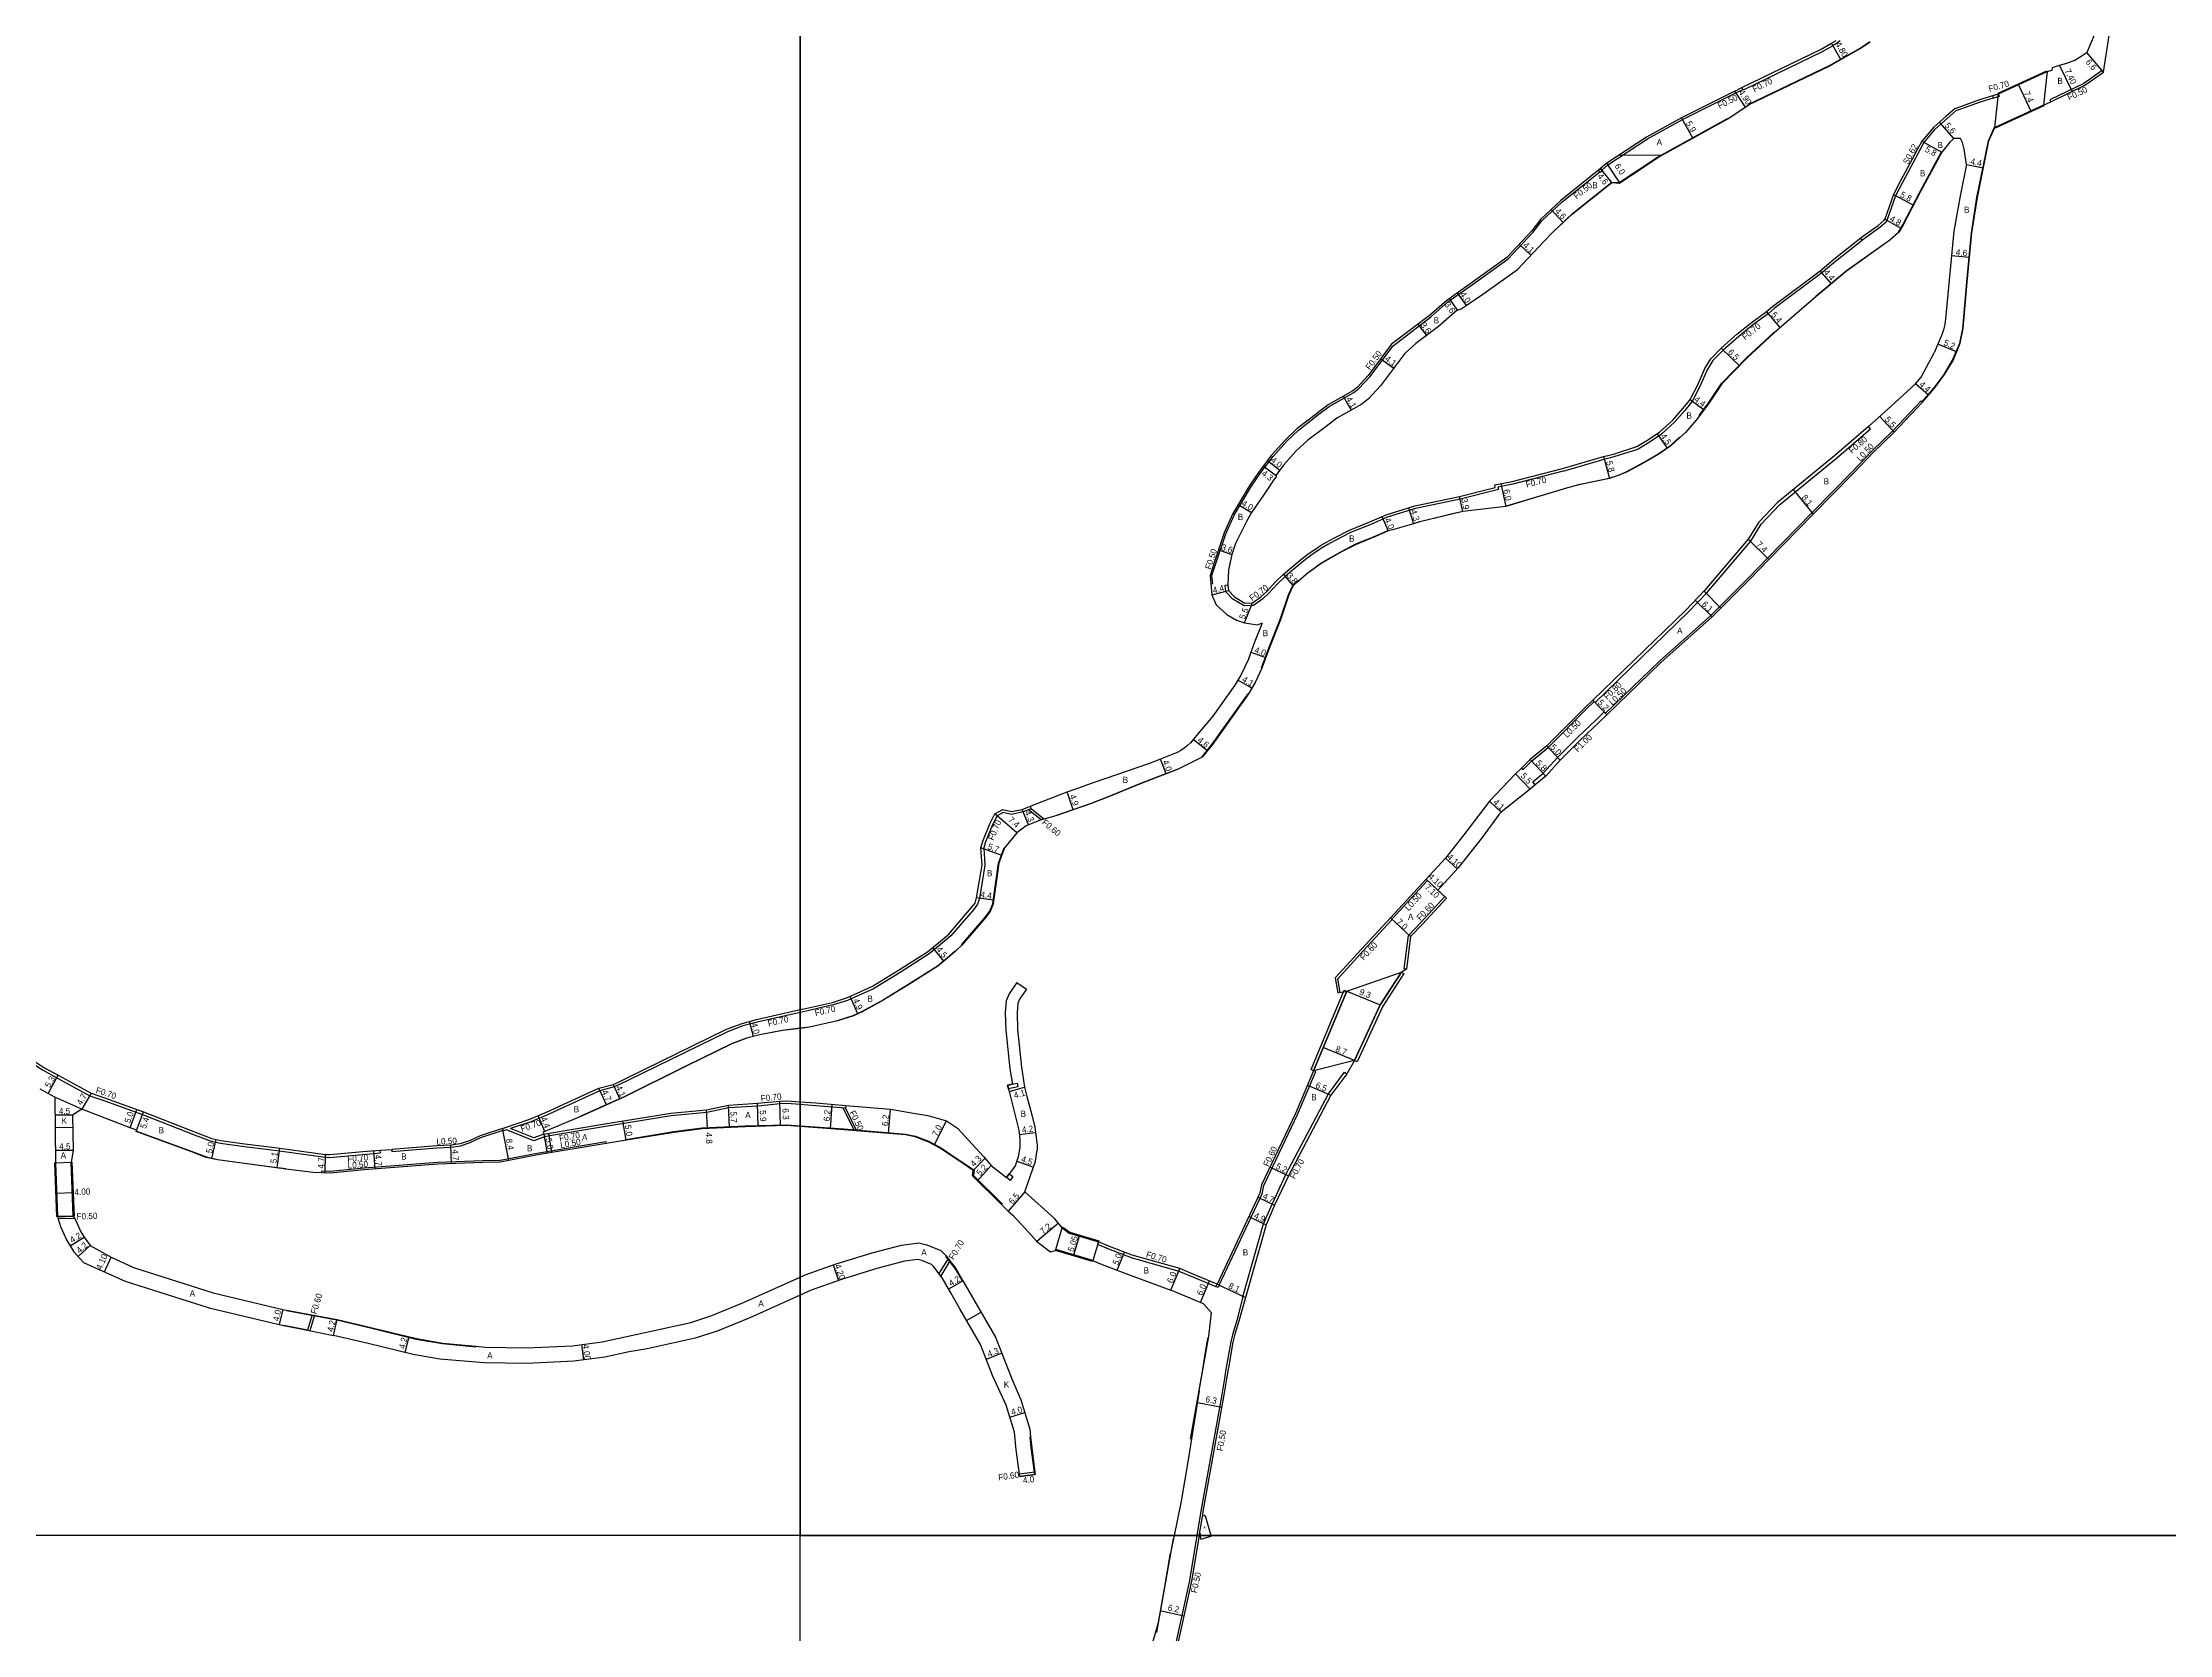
# Model space of a CAD drawing. Header units: metres. Extents: x -8000 to -4000, y -105000 to -102000.
# Drawn here: x -7394 to -6849, y -104425 to -104018 of the extents above; entities that cross this region are included whole.
import ezdxf

# ---------------------------------------------------------------- set-up
doc = ezdxf.new("R2010")
doc.units = ezdxf.units.M
doc.header["$LTSCALE"] = 2.5
for name, color, linetype in [('側溝・桝', 7, 'Continuous'), ('図郭', 7, 'Continuous'), ('幅員', 7, 'Continuous'), ('歩道・分離帯・安全施設', 7, 'Continuous'), ('舗装', 7, 'Continuous'), ('道路', 7, 'Continuous')]:
    doc.layers.add(name, color=color, linetype=linetype)
doc.styles.get("Standard").update_dxf_attribs({"font": ''})
doc.styles.add('YOKO_DECO', font='')
doc.styles.get('Standard').set_extended_font_data('@MS PGothic')
doc.styles.get('YOKO_DECO').set_extended_font_data('MS PGothic')

msp = doc.modelspace()

# ---------------------------------------------------------------- linework, layer by layer
at = {"layer": '側溝・桝'}
for points in [[(-6933.63, -104017.2), (-6934.32, -104017.72), (-6935.52, -104018.45), (-6938.25, -104020), (-6958.51, -104029.83), (-6958.82, -104029.2)], [(-6866.25, -104025.24), (-6866.53, -104024.83), (-6871.3, -104028.1), (-6879.94, -104032.35), (-6879.72, -104032.8)], [(-6994.7, -104050.31), (-6994.69, -104050.3), (-6993.14, -104048.98), (-6982.97, -104042.32), (-6974.04, -104037.39), (-6960.41, -104030.53), (-6958.6, -104029.65), (-6958.82, -104029.2)], [(-6928.08, -104068.26), (-6927.54, -104067.83), (-6923.51, -104064.96), (-6921.88, -104063.53), (-6921.66, -104063.15), (-6919.45, -104056.84), (-6917.65, -104053.38), (-6912.22, -104043.29), (-6909.25, -104039.75), (-6906.24, -104037.08), (-6903.94, -104035.07), (-6897.69, -104032.79), (-6894.39, -104031.82)], [(-6893.1, -104030.8), (-6892.91, -104031.47), (-6894.37, -104031.9)], [(-7094.85, -104156.2), (-7094.36, -104156.15), (-7094.55, -104154.15), (-7093.37, -104150.55), (-7090.97, -104143.43), (-7088.86, -104138.66), (-7084.59, -104131.52), (-7082.08, -104127.8), (-7078.9, -104123.64), (-7075.49, -104119.79), (-7072.39, -104116.9), (-7067.49, -104113.1), (-7064.54, -104110.86), (-7058.2, -104107.26), (-7056.91, -104106.25), (-7054.14, -104103.28), (-7048.18, -104095.29), (-7038.54, -104087.93), (-7034.13, -104084.07), (-7026.98, -104079.01), (-7018.69, -104073.06), (-7012.27, -104066.23), (-7010.08, -104063.3), (-7004.86, -104058.44), (-6995.24, -104050.74)], [(-6928.03, -104068.32), (-6934.42, -104073.34), (-6938.33, -104076.62), (-6950.56, -104085.77), (-6952.13, -104087.12), (-6956.01, -104089.95), (-6959.65, -104092.91), (-6963.65, -104096.43), (-6966.24, -104099.11), (-6967.75, -104101.48), (-6969.49, -104105.59), (-6971.46, -104109.41), (-6972.06, -104110.19), (-6973.42, -104111.85), (-6976.01, -104114.82), (-6979.39, -104117.91), (-6982.35, -104119.9), (-6985.43, -104121.75), (-6985.51, -104121.78)], [(-6912.58, -104109.72), (-6912.95, -104109.37), (-6920.21, -104117.11), (-6925.6, -104122.27), (-6930.78, -104127.76), (-6940.94, -104138.05), (-6952.27, -104149.67), (-6957.1, -104154.65), (-6966.76, -104164.38), (-6979.96, -104176.08), (-6993.73, -104189.44)], [(-6997.01, -104186.07), (-6996.45, -104186.65), (-6972.64, -104163.55), (-6967.79, -104158.55), (-6956.56, -104145.34), (-6953.9, -104140.99), (-6949.21, -104136.01), (-6934.59, -104124.11), (-6925.92, -104116.6), (-6926.44, -104116)], [(-7004.64, -104127.43), (-6994.07, -104124.35), (-6991.53, -104123.7), (-6985.51, -104121.78)], [(-7004.64, -104127.43), (-7017.49, -104130.71), (-7021.31, -104131.49), (-7021.17, -104132.15), (-7030.96, -104134.6), (-7032.2, -104134.86), (-7042.41, -104136.99), (-7049.69, -104139.24), (-7053.86, -104141.04), (-7059.04, -104143.17), (-7063.04, -104145.22), (-7064.86, -104146.2), (-7066.36, -104147.08), (-7067.82, -104148.02), (-7069.25, -104149.01), (-7070.64, -104150.06), (-7071.99, -104151.16), (-7075.77, -104154.36), (-7077.85, -104156.37), (-7080.04, -104158.72), (-7081.56, -104160.11), (-7083.91, -104161.84), (-7086.31, -104161.94), (-7089.25, -104160.16), (-7090.98, -104158.33), (-7091.21, -104156.6), (-7090.52, -104156.5)], [(-7015.26, -104203.52), (-7014.91, -104203.87), (-7012.69, -104201.67), (-7008.48, -104198.17), (-6998.61, -104188.33), (-6996.66, -104186.43)], [(-7011.76, -104207.75), (-7012.4, -104206.98), (-7009.73, -104204.79), (-7006.1, -104200.74), (-7000.92, -104195.61), (-6996.06, -104191), (-6994.08, -104189.09), (-6993.39, -104189.8)], [(-7141.13, -104213.25), (-7140.87, -104213.9), (-7142.92, -104214.71), (-7145.85, -104215.31), (-7148.02, -104214.85), (-7149.6, -104215.7), (-7150.8, -104218.03), (-7152.58, -104222.39), (-7153.02, -104223.93), (-7152.7, -104228.37), (-7154.13, -104236.85), (-7154.57, -104238.35), (-7155.64, -104239.73), (-7161.42, -104246.45), (-7164.15, -104248.77), (-7167.01, -104251.06), (-7174.43, -104255.8), (-7181.2, -104259.96), (-7186.03, -104262.17), (-7187.87, -104262.98), (-7191.56, -104264.14), (-7198.52, -104265.71), (-7200, -104266.05)], [(-7138.32, -104216.76), (-7141.51, -104214.15)], [(-7137.62, -104216.56), (-7140.87, -104213.9)], [(-7048.45, -104242.18), (-7039.36, -104232.28), (-7039.73, -104231.94)], [(-7044.69, -104254.99), (-7045.29, -104254.92), (-7044.24, -104246.31), (-7041.05, -104242.99), (-7034.94, -104236.34)], [(-7061.7, -104260.9), (-7062.34, -104257.4), (-7055.79, -104250.29), (-7048.38, -104242.25), (-7048.82, -104241.84)], [(-7418.36, -104255.16), (-7412.23, -104263.46), (-7407.96, -104268.46), (-7400.83, -104275.75), (-7397.43, -104278.5), (-7394.09, -104280.73), (-7390.39, -104282.76), (-7381.91, -104287.4), (-7378.12, -104288.65), (-7368.45, -104292.15), (-7354.55, -104297.65), (-7350.89, -104299.04), (-7348.47, -104299.56), (-7342.97, -104300.31), (-7336.06, -104301.15), (-7333.39, -104301.5), (-7324.7, -104302.71), (-7321.64, -104303.14), (-7320.47, -104303.17), (-7311.99, -104302.39), (-7307.51, -104302.04), (-7307.56, -104301.35)], [(-7200, -104266.05), (-7211.05, -104268.55), (-7214.66, -104269.51), (-7218.61, -104270.99), (-7243.99, -104283.4), (-7246.28, -104284.54), (-7247.63, -104285.14), (-7251.3, -104286.12), (-7253.96, -104287.3), (-7264.69, -104292.24), (-7269.02, -104294.06), (-7274.18, -104295.8)], [(-7092.72, -104335.86), (-7081.7, -104312.52), (-7081.26, -104310.39), (-7072.63, -104292.17), (-7067.96, -104281.2), (-7068.51, -104280.96)], [(-7086.61, -104338.87), (-7081.34, -104320.2), (-7079.17, -104315.12), (-7075.6, -104307.55), (-7064.72, -104286.88), (-7060.57, -104281.32), (-7060.01, -104281.74)], [(-7200, -104289.65), (-7203.4, -104289.4), (-7205.14, -104289.45), (-7210.84, -104290.02), (-7218.31, -104290.51), (-7223.9, -104291.67), (-7233.01, -104292.52), (-7250.4, -104295.34), (-7264.12, -104297.66), (-7265.5, -104297.89), (-7268.23, -104298.94), (-7275.2, -104296.14)], [(-7188.35, -104289.9), (-7188.41, -104290.6), (-7196.1, -104289.94), (-7200, -104289.65)], [(-7188.99, -104290.55), (-7186.21, -104296.3)], [(-7188.41, -104290.6), (-7185.63, -104296.35)], [(-7322.54, -104307.12), (-7322.53, -104306.62), (-7320.35, -104306.67), (-7311.7, -104305.88), (-7292.81, -104304.42), (-7281.32, -104303.95), (-7276.87, -104303.92), (-7267.33, -104302.05), (-7249.78, -104299.09), (-7249.69, -104299.58)], [(-7304.6, -104301.12), (-7304.57, -104301.62), (-7293.02, -104300.73), (-7289.41, -104300.58), (-7286.96, -104300.2), (-7284.37, -104299.3), (-7281.77, -104298.08), (-7276.07, -104296.22), (-7276.22, -104295.74)], [(-7275.2, -104296.14), (-7276, -104296.4), (-7276.22, -104295.74)], [(-7265.69, -104297.21), (-7268.22, -104298.19), (-7274.18, -104295.8)], [(-7386.12, -104318.29), (-7390.15, -104318.45)], [(-7385.84, -104318.78), (-7390, -104318.94)], [(-7123.63, -104324.78), (-7123.89, -104325.43), (-7121.05, -104326.6), (-7115.25, -104328.84), (-7103.03, -104332.32), (-7098.89, -104334.04), (-7093.56, -104336.23)], [(-7162.13, -104329.07), (-7164.46, -104332.92)], [(-7161.67, -104329.66), (-7164, -104333.51)], [(-7325.02, -104343.5), (-7326.21, -104347.44)], [(-7324.43, -104343.61), (-7325.62, -104347.56)], [(-7086.61, -104338.87), (-7088.15, -104344.96), (-7089.19, -104348.26), (-7089.76, -104350.42), (-7090.88, -104357), (-7091.06, -104357.92)], [(-7091.06, -104357.92), (-7091.33, -104359.81), (-7092.01, -104363.91), (-7092.72, -104367.76), (-7093.64, -104372.97), (-7097.39, -104393.74), (-7098.41, -104400)], [(-7143.86, -104384.22), (-7139.9, -104383.69)], [(-7143.78, -104384.82), (-7139.81, -104384.28)], [(-7097.01, -104394.72), (-7097.8, -104399.57)], [(-7098.41, -104400), (-7100.3, -104411.57), (-7104.82, -104432.17), (-7105.1, -104433.39), (-7105.33, -104434.22), (-7105.73, -104435.33), (-7106.36, -104436.95)]]:
    msp.add_lwpolyline(points, dxfattribs=at)
at = {"layer": '側溝・桝', "flags": 128}
for points in [[(-6894.37, -104031.9), (-6894.57, -104031.23)], [(-6928.47, -104067.77), (-6928.03, -104068.32)]]:
    msp.add_lwpolyline(points, dxfattribs=at)
at = {"layer": '側溝・桝'}
for points in [[(-6995.55, -104050.35), (-6995.01, -104049.92), (-6994.57, -104050.46), (-6995.12, -104050.9)], [(-7144.23, -104285.14), (-7146.68, -104285.64), (-7146.89, -104284.66), (-7144.44, -104284.16), (-7144.23, -104285.14)], [(-7147.2, -104308.34), (-7146.48, -104307.37), (-7145.52, -104308.09), (-7146.24, -104309.05)], [(-7093.56, -104336.23), (-7093.26, -104335.6), (-7092.63, -104335.9), (-7092.93, -104336.53)]]:
    msp.add_lwpolyline(points, close=True, dxfattribs=at)
at = {"layer": '図郭'}
for points in [[(-7200, -103800), (-7200, -104400), (-8000, -104400), (-8000, -103800)], [(-6400, -103800), (-6400, -104400), (-7200, -104400), (-7200, -103800)], [(-6400, -104400), (-6400, -105000), (-7200, -105000), (-7200, -104400)]]:
    msp.add_lwpolyline(points, close=True, dxfattribs=at)
at = {"layer": '幅員'}
for points in [[(-6933.5, -104022.01), (-6935.88, -104017.84)], [(-6866.25, -104025.24), (-6870.52, -104020.2)], [(-6874.23, -104030.1), (-6877.49, -104023.46)], [(-6957.94, -104034.17), (-6960.63, -104030.08)], [(-6887.96, -104028.44), (-6884.87, -104035.21)], [(-6971.42, -104042.11), (-6974.28, -104036.95)], [(-6990.11, -104053.56), (-6993.44, -104048.57)], [(-6901.33, -104048.89), (-6897.01, -104049.75)], [(-6992.13, -104053.51), (-6995.01, -104049.92)], [(-7007.7, -104060.4), (-7004.57, -104063.77)], [(-6918.07, -104065.29), (-6922.22, -104062.89)], [(-7015.84, -104069.29), (-7012.85, -104072.1)], [(-6935.93, -104079.44), (-6938.76, -104076.07)], [(-6900.56, -104072.7), (-6905.14, -104072.27)], [(-7031.73, -104081.75), (-7029.42, -104085.02)], [(-7033.82, -104083.23), (-7031.74, -104086.17)], [(-6949.04, -104090.66), (-6952.57, -104086.57)], [(-7041.79, -104089.78), (-7039.61, -104092.65)], [(-7051.29, -104098.62), (-7048, -104101.07)], [(-6959.47, -104100.45), (-6964.13, -104095.92)], [(-6903.85, -104096.86), (-6908.65, -104094.87)], [(-7060.94, -104108.24), (-7058.92, -104111.8)], [(-6972.06, -104109.03), (-6968.54, -104111.68)], [(-6911.05, -104107.92), (-6914.4, -104105.07)], [(-6923.54, -104113.38), (-6919.85, -104117.46)], [(-6980.51, -104117.82), (-6977.99, -104121.55)], [(-7080.35, -104124.72), (-7077.17, -104127.14)], [(-6994.25, -104123.67), (-6992.74, -104129.27)], [(-7077.99, -104128.71), (-7081.41, -104126.11)], [(-7020.54, -104130.62), (-7019.33, -104136.5)], [(-7087.84, -104135.98), (-7084.41, -104138.04)], [(-7030.33, -104137.74), (-7031.12, -104133.92)], [(-6945.69, -104132.11), (-6940.58, -104138.4)], [(-7051.05, -104139.07), (-7049.47, -104142.74)], [(-7044.2, -104136.81), (-7042.93, -104140.92)], [(-7092.91, -104147.6), (-7089.5, -104148.75)], [(-6957.21, -104144.87), (-6951.92, -104150.03)], [(-7094.58, -104159.09), (-7090.31, -104158.01)], [(-7073.78, -104156.74), (-7076.24, -104153.84)], [(-7086.26, -104166.23), (-7084.17, -104161.15)], [(-6970.79, -104160.49), (-6966.42, -104164.74)], [(-7080.79, -104175.2), (-7084.55, -104173.84)], [(-7084.36, -104183.01), (-7087.9, -104180.95)], [(-6997.01, -104186.07), (-6993.39, -104189.8)], [(-7095.73, -104199.03), (-7099.33, -104196.16)], [(-7106.3, -104204.93), (-7107.74, -104201.2)], [(-7013.03, -104201.3), (-7009.03, -104205.51)], [(-7008.82, -104197.8), (-7005.38, -104201.43)], [(-7016.82, -104204.9), (-7013.04, -104208.9)], [(-7130.06, -104214.16), (-7131.66, -104209.52)], [(-7020.51, -104214.76), (-7023.49, -104211.94)], [(-7144.52, -104220.02), (-7150.13, -104215.19)], [(-7141.52, -104218.02), (-7143.12, -104214.03)], [(-7148.39, -104225.86), (-7153.73, -104223.86)], [(-7034.74, -104226.51), (-7031.72, -104229.27)], [(-7034.5, -104236.74), (-7039.73, -104231.94)], [(-7036.71, -104234.71), (-7039.73, -104231.94)], [(-7150.46, -104237.31), (-7154.82, -104236.69)], [(-7043.67, -104246.59), (-7048.82, -104241.84)], [(-7163.23, -104252.9), (-7166.05, -104249.39)], [(-7185.26, -104266.42), (-7187.24, -104261.94)], [(-7060.03, -104260.56), (-7051.44, -104264.14)], [(-7211.99, -104272.21), (-7213.02, -104268.35)], [(-7058.02, -104278.38), (-7066.05, -104275.04)], [(-7392.6, -104286.79), (-7390.05, -104282.15)], [(-7381.63, -104286.76), (-7384, -104290.82)], [(-7249.63, -104289.75), (-7251.54, -104285.45)], [(-7247.87, -104284.48), (-7246.2, -104288.22)], [(-7205.01, -104295.05), (-7205.19, -104288.75)], [(-7146.51, -104286.31), (-7142.57, -104285.19)], [(-7070.11, -104284.71), (-7064.13, -104287.26)], [(-7386.33, -104292.39), (-7390.83, -104292.37)], [(-7371.63, -104295.57), (-7369.92, -104290.87)], [(-7370.05, -104296.57), (-7368.2, -104291.49)], [(-7265.41, -104296.56), (-7267.12, -104292.5)], [(-7244.59, -104298.75), (-7245.39, -104293.82)], [(-7223.78, -104295.77), (-7224, -104290.97)], [(-7218.14, -104295.5), (-7218.41, -104289.81)], [(-7210.73, -104295.22), (-7210.9, -104289.32)], [(-7191.87, -104289.6), (-7192.32, -104295.83)], [(-7177.42, -104297.03), (-7176.9, -104290.86)], [(-7165.71, -104300.02), (-7162.52, -104293.79)], [(-7350.66, -104303.49), (-7349.6, -104298.6)], [(-7289.27, -104304.78), (-7289.46, -104300.08)], [(-7274.61, -104303.99), (-7276.22, -104295.74)], [(-7265.69, -104297.21), (-7264.85, -104302.14)], [(-7143.89, -104297.28), (-7139.72, -104296.77)], [(-7386.24, -104301.38), (-7390.74, -104301.41)], [(-7333.96, -104305.86), (-7333.3, -104300.8)], [(-7321.7, -104307.14), (-7321.58, -104302.44)], [(-7309.29, -104301.48), (-7308.93, -104306.17)], [(-7155.68, -104306.5), (-7152.68, -104303.42)], [(-7154.56, -104309.18), (-7151.1, -104305.27)], [(-7144.56, -104304.17), (-7140.3, -104305.64)], [(-7079.67, -104305.64), (-7074.97, -104307.86)], [(-7390.41, -104312.34), (-7386.41, -104312.18)], [(-7142.5, -104312.02), (-7146.71, -104316.96)], [(-7082.78, -104313.4), (-7078.53, -104315.41)], [(-7133.89, -104320.04), (-7139.39, -104324.68)], [(-7085.11, -104318.34), (-7080.68, -104320.44)], [(-7386.97, -104325.79), (-7383.4, -104323.58)], [(-7384.89, -104328.57), (-7381.83, -104325.76)], [(-7129.92, -104328.16), (-7128.47, -104323.33)], [(-7118.8, -104332.08), (-7116.99, -104327.41)], [(-7378.19, -104332.46), (-7376.51, -104328.72)], [(-7191.56, -104330.71), (-7190.16, -104334.67)], [(-7105.1, -104337.2), (-7102.8, -104331.66)], [(-7161.97, -104336.86), (-7158.33, -104334.76)], [(-7097.47, -104340.37), (-7095.19, -104334.81)], [(-7093.26, -104335.6), (-7085.94, -104339.06)], [(-7332.54, -104342.09), (-7333.47, -104345.99)], [(-7319.56, -104348.78), (-7318.6, -104344.69)], [(-7300.22, -104349.1), (-7301.22, -104353.18)], [(-7256.02, -104351.09), (-7255.48, -104355.06)], [(-7148.37, -104353.32), (-7152.37, -104354.9)], [(-7146.31, -104369.69), (-7142.48, -104368.51)], [(-7098.29, -104365.97), (-7092.06, -104367.12)], [(-7143.77, -104384.92), (-7139.8, -104384.38)], [(-7107.81, -104419.26), (-7101.74, -104420.6)]]:
    msp.add_lwpolyline(points, dxfattribs=at)
at = {"layer": '幅員', "flags": 128}
for points in [[(-6904.52, -104042.22), (-6908.24, -104038.03)], [(-6912.74, -104042.94), (-6907.63, -104045.68)], [(-6920.02, -104056.59), (-6914.87, -104059.27)]]:
    msp.add_lwpolyline(points, dxfattribs=at)
at = {"layer": '歩道・分離帯・安全施設'}
for points in [[(-6957.04, -104033.46), (-6936.39, -104023.54), (-6928.57, -104019.1), (-6926.07, -104017.39)], [(-7007.38, -104066.26), (-7002.25, -104061.47), (-6992.17, -104053.4), (-6990.23, -104053.53), (-6980.42, -104046.97), (-6962.52, -104037.07)], [(-6912.66, -104109.65), (-6909.6, -104106.07), (-6907.05, -104102.65), (-6904.86, -104099.03), (-6903.03, -104094.61), (-6902.26, -104090.86), (-6901.26, -104078.97), (-6900.06, -104066.41), (-6898.63, -104057.3), (-6895.72, -104042.78), (-6894.13, -104039.36)], [(-6939.9, -104082.63), (-6932.1, -104076.09), (-6920.98, -104068.16), (-6918.69, -104066.17), (-6917.61, -104064.31), (-6913.16, -104055.76), (-6907.72, -104045.64)], [(-6969.81, -104113.19), (-6967.29, -104109.85), (-6964.04, -104105), (-6957.55, -104098.34), (-6950.67, -104091.94)], [(-6984.04, -104125.23), (-6980.36, -104123.03), (-6977.09, -104120.83), (-6974.78, -104118.72)], [(-7003.63, -104131.66), (-7000.23, -104130.76), (-6992.79, -104129.19), (-6990.17, -104128.32), (-6988.27, -104127.5), (-6984.04, -104125.23)], [(-7019.36, -104136.4), (-7003.63, -104131.66)], [(-7042.97, -104140.79), (-7041.34, -104140.33), (-7031.5, -104137.88)], [(-7081.84, -104177.82), (-7079.93, -104172.52), (-7077.11, -104165.42), (-7074.96, -104159.09), (-7073.86, -104156.68), (-7070.04, -104153.44), (-7066.66, -104150.98), (-7061.58, -104148.07), (-7057.69, -104146.07), (-7052.74, -104144.04), (-7049.5, -104142.64), (-7048.35, -104142.32)], [(-7097.1, -104200.58), (-7094.53, -104197.35), (-7085.3, -104184.42)], [(-7134.54, -104215.6), (-7125.66, -104212.53), (-7121.47, -104210.94), (-7112.74, -104207.31), (-7103.24, -104203.64)], [(-7158.66, -104248.76), (-7152.85, -104242), (-7151.42, -104240.15), (-7150.69, -104238.25), (-7150.42, -104236.33), (-7149.93, -104232.72), (-7149.22, -104227.78), (-7147.75, -104223.87)], [(-7200, -104270.02), (-7197.62, -104269.71), (-7190.49, -104268.1), (-7186.42, -104266.82), (-7184.18, -104265.83), (-7179.22, -104263.09), (-7172.47, -104258.93), (-7164.85, -104254.08), (-7161.73, -104251.57), (-7160.29, -104250.25)], [(-7256.06, -104292.5), (-7244.87, -104287.52), (-7229.23, -104279.74), (-7217.52, -104274), (-7213.68, -104272.56), (-7210.36, -104271.67), (-7204.59, -104270.61), (-7200, -104270.02)], [(-7370.02, -104296.47), (-7356, -104301.59), (-7352.09, -104303.07), (-7349.2, -104303.7), (-7336.64, -104305.41), (-7331.75, -104306.05)], [(-7244.62, -104298.56), (-7232.33, -104296.57), (-7225.12, -104295.63), (-7214.14, -104295.12), (-7203.52, -104294.81), (-7200, -104295.07)], [(-7200, -104295.07), (-7188.82, -104295.88), (-7173, -104297.2), (-7170.48, -104297.74), (-7167.19, -104299.04), (-7164.06, -104300.64), (-7161.95, -104302.05), (-7158.37, -104304.45), (-7155.47, -104306.41), (-7155.65, -104307.82), (-7148.21, -104315.19)], [(-7158.42, -104334.81), (-7160.2, -104331.71), (-7161.75, -104329.72), (-7162.72, -104328.49)], [(-7283.06, -104351.75), (-7291.6, -104350.92), (-7298.33, -104349.77), (-7309.69, -104346.98), (-7318.64, -104344.89), (-7331.56, -104342.48)], [(-7332.24, -104346.13), (-7326.19, -104347.35)], [(-7095.57, -104349.27), (-7095.91, -104351.03), (-7096.35, -104353.61), (-7097, -104357.49), (-7097.92, -104362.89)], [(-7097.92, -104362.89), (-7100.13, -104375.3)], [(-7139.9, -104384.39), (-7140.82, -104377.58), (-7141.09, -104374.71)], [(-7104.51, -104400.79), (-7105.62, -104406.97), (-7108.8, -104424.83)]]:
    msp.add_lwpolyline(points, dxfattribs=at)
at = {"layer": '舗装'}
for points in [[(-6990.19, -104046.45), (-6979.22, -104046.43)], [(-6968.5, -104158.13), (-6964.2, -104162.51)], [(-7060.03, -104260.56), (-7046, -104255.73)], [(-7384, -104290.82), (-7390.87, -104287.74)], [(-7390.8, -104295.47), (-7386.3, -104295.48)], [(-7264.45, -104297), (-7263.7, -104301.95)], [(-7157.42, -104344.95), (-7153.7, -104342.8)]]:
    msp.add_lwpolyline(points, dxfattribs=at)
at = {"layer": '道路'}
for points in [[(-6866.25, -104025.24), (-6864.96, -104016.95), (-6864.2, -104011.45), (-6863.59, -104006.88), (-6863.25, -104001.2), (-6863.24, -103997.09), (-6863.35, -103991.66)], [(-6867.97, -104010.93), (-6868.64, -104015.77), (-6870.52, -104020.2)], [(-6958.82, -104029.2), (-6938.57, -104019.38), (-6935.88, -104017.84), (-6934.71, -104017.14)], [(-6956.99, -104033.55), (-6936.35, -104023.63), (-6928.52, -104019.18), (-6926.02, -104017.47)], [(-6893.1, -104030.8), (-6880.67, -104025.09), (-6879.39, -104024.71), (-6879.29, -104024.01), (-6877.49, -104023.46), (-6875.62, -104022.95), (-6873.6, -104022.13), (-6870.52, -104020.2)], [(-6879.72, -104032.8), (-6871.04, -104028.53), (-6866.25, -104025.24)], [(-6960.63, -104030.08), (-6974.28, -104036.95), (-6983.23, -104041.9), (-6993.44, -104048.57), (-6995.01, -104049.92), (-7005.19, -104058.06), (-7010.45, -104062.97), (-7012.66, -104065.91), (-7019.03, -104072.68), (-7027.27, -104078.6), (-7034.44, -104083.67), (-7038.86, -104087.55), (-7048.54, -104094.93), (-7054.52, -104102.96), (-7057.25, -104105.88), (-7058.48, -104106.84), (-7064.82, -104110.44), (-7067.79, -104112.7), (-7072.71, -104116.52), (-7075.84, -104119.44), (-7079.29, -104123.32), (-7082.48, -104127.51), (-7085.01, -104131.25), (-7089.31, -104138.43), (-7091.44, -104143.24), (-7093.85, -104150.39), (-7095.05, -104154.1), (-7094.85, -104156.2)], [(-6960.63, -104030.08), (-6958.82, -104029.2)], [(-6904.26, -104034.53), (-6897.88, -104032.2), (-6893.1, -104030.8)], [(-6894.03, -104039.4), (-6881.56, -104033.7), (-6879.72, -104032.8)], [(-7007.32, -104066.33), (-7002.18, -104061.55), (-6992.13, -104053.51), (-6990.2, -104053.63), (-6980.37, -104047.06), (-6962.47, -104037.16)], [(-6962.47, -104037.16), (-6956.99, -104033.55)], [(-6904.26, -104034.53), (-6906.65, -104036.62), (-6909.69, -104039.32), (-6912.74, -104042.94), (-6918.19, -104053.09), (-6920.02, -104056.59), (-6922.22, -104062.89)], [(-6912.58, -104109.72), (-6909.52, -104106.13), (-6906.97, -104102.7), (-6904.77, -104099.08), (-6902.93, -104094.64), (-6902.16, -104090.87), (-6901.16, -104078.98), (-6899.96, -104066.42), (-6898.53, -104057.32), (-6895.62, -104042.82), (-6894.03, -104039.4)], [(-6901.33, -104048.89), (-6901.95, -104044.94), (-6902.3, -104043.28), (-6902.82, -104042.22), (-6904.52, -104042.22), (-6905.62, -104043.19), (-6907.63, -104045.68)], [(-6907.63, -104045.68), (-6913.07, -104055.81), (-6917.53, -104064.36), (-6918.61, -104066.23), (-6920.92, -104068.24), (-6932.04, -104076.17), (-6939.83, -104082.71)], [(-6901.33, -104048.89), (-6902.84, -104056.46)], [(-6902.84, -104056.46), (-6904.54, -104065.99), (-6905.74, -104078.54), (-6906.67, -104088.37), (-6906.76, -104089.1), (-6906.88, -104089.83), (-6907.05, -104090.55), (-6907.24, -104091.26), (-6907.47, -104091.96), (-6907.74, -104092.65), (-6909.57, -104097.09)], [(-6985.74, -104121.12), (-6982.72, -104119.31), (-6979.82, -104117.36), (-6976.51, -104114.33), (-6973.95, -104111.4), (-6972.61, -104109.76), (-6972.06, -104109.03), (-6970.12, -104105.29), (-6968.37, -104101.15), (-6966.79, -104098.68), (-6964.13, -104095.92), (-6960.1, -104092.37), (-6956.43, -104089.4), (-6952.57, -104086.57), (-6951, -104085.22), (-6938.76, -104076.07), (-6934.86, -104072.8), (-6927.91, -104067.33), (-6923.9, -104064.47), (-6922.36, -104063.13), (-6922.22, -104062.89)], [(-7031.74, -104086.17), (-7030.69, -104085.87), (-7029.42, -104085.02), (-7024.9, -104081.94), (-7016.31, -104075.78), (-7009.51, -104068.55), (-7007.32, -104066.33)], [(-7031.74, -104086.17), (-7036.58, -104090.33), (-7042.33, -104094.72), (-7045.25, -104097.38), (-7051.37, -104105.59), (-7054.47, -104108.92), (-7056.2, -104110.26), (-7062.56, -104113.87), (-7065.29, -104115.95), (-7069.98, -104119.44), (-7072.98, -104122.23), (-7076.2, -104125.86), (-7078.23, -104128.53), (-7077.99, -104128.71)], [(-6939.83, -104082.71), (-6950.61, -104092.01)], [(-6950.61, -104092.01), (-6957.48, -104098.41), (-6963.96, -104105.06), (-6967.21, -104109.91), (-6969.73, -104113.25)], [(-6914.4, -104105.07), (-6912.96, -104103.38), (-6909.57, -104097.09)], [(-6914.4, -104105.07), (-6920.65, -104110.76), (-6926.44, -104116)], [(-6993.39, -104189.8), (-6979.62, -104176.45), (-6966.42, -104164.74), (-6956.75, -104155), (-6951.92, -104150.03), (-6940.58, -104138.4), (-6930.42, -104128.11), (-6925.25, -104122.62), (-6919.85, -104117.46), (-6912.58, -104109.72)], [(-6969.73, -104113.25), (-6970.56, -104114.35), (-6973.29, -104117.48), (-6974.72, -104118.79)], [(-6926.44, -104116), (-6935.1, -104123.5), (-6949.76, -104135.43), (-6954.54, -104140.5), (-6957.21, -104144.87), (-6968.38, -104158.01), (-6973.21, -104162.98), (-6997.01, -104186.07)], [(-6974.72, -104118.79), (-6977.03, -104120.9), (-6980.31, -104123.11), (-6983.99, -104125.31)], [(-7004.82, -104126.75), (-6994.25, -104123.67), (-6991.72, -104123.03), (-6985.74, -104121.12)], [(-6983.99, -104125.31), (-6988.22, -104127.59), (-6990.12, -104128.4), (-6992.74, -104129.27), (-7000.18, -104130.85), (-7003.5, -104131.72)], [(-7090.52, -104156.5), (-7090.31, -104158.01), (-7088.8, -104159.61), (-7086.13, -104161.23), (-7084.16, -104161.15), (-7082.01, -104159.57), (-7080.53, -104158.23), (-7078.35, -104155.88), (-7076.24, -104153.84), (-7072.44, -104150.62), (-7071.07, -104149.51), (-7069.66, -104148.45), (-7068.21, -104147.44), (-7066.73, -104146.48), (-7065.2, -104145.59), (-7063.36, -104144.6), (-7059.33, -104142.53), (-7054.13, -104140.39), (-7049.93, -104138.58), (-7042.59, -104136.31), (-7032.34, -104134.17), (-7031.12, -104133.92), (-7022, -104131.63), (-7022.14, -104130.95), (-7017.65, -104130.03), (-7004.82, -104126.75)], [(-7077.99, -104128.71), (-7078.99, -104130.02), (-7081.38, -104133.56), (-7084.41, -104138.04)], [(-7019.33, -104136.5), (-7030.33, -104137.74)], [(-7003.5, -104131.72), (-7019.33, -104136.5)], [(-7084.41, -104138.04), (-7085.75, -104140.28), (-7088.56, -104145.96)], [(-7042.93, -104140.92), (-7048.32, -104142.41)], [(-7030.33, -104137.74), (-7041.32, -104140.42), (-7042.93, -104140.92)], [(-7088.56, -104145.96), (-7089.5, -104148.75), (-7090.33, -104152.67), (-7090.52, -104156.5)], [(-7048.32, -104142.41), (-7049.47, -104142.74), (-7052.7, -104144.13), (-7057.65, -104146.16), (-7061.54, -104148.16), (-7066.6, -104151.06), (-7069.98, -104153.52), (-7073.78, -104156.74), (-7074.87, -104159.12), (-7077.02, -104165.46), (-7079.83, -104172.55), (-7081.74, -104177.85)], [(-7094.85, -104156.2), (-7094.58, -104159.09), (-7093.48, -104161.63), (-7090.73, -104164.11), (-7088.3, -104165.61), (-7086.26, -104166.23), (-7082.86, -104166.75), (-7081.65, -104166.28)], [(-7085.1, -104175.36), (-7083.57, -104171.14), (-7081.65, -104166.28)], [(-7085.1, -104175.36), (-7087.13, -104179.63), (-7088.66, -104182.25), (-7094.31, -104190.16)], [(-7081.74, -104177.85), (-7083.51, -104181.54), (-7085.22, -104184.48)], [(-7085.22, -104184.48), (-7094.45, -104197.41), (-7097.02, -104200.64)], [(-7094.31, -104190.16), (-7098.12, -104194.64), (-7099.33, -104196.16), (-7100.04, -104196.97), (-7100.81, -104197.72), (-7101.65, -104198.39), (-7102.55, -104198.99), (-7103.49, -104199.51), (-7107.74, -104201.2)], [(-6993.39, -104189.8), (-6995.36, -104191.72), (-7000.22, -104196.33), (-7005.38, -104201.43), (-7009.03, -104205.51), (-7011.76, -104207.75), (-7013.04, -104208.9), (-7020.51, -104214.76), (-7020.96, -104215.23), (-7025.36, -104221.22), (-7031.52, -104229.05), (-7034.92, -104232.76), (-7036.71, -104234.71)], [(-6997.01, -104186.07), (-6998.96, -104187.97), (-7008.82, -104197.8), (-7013.03, -104201.3), (-7015.26, -104203.52)], [(-7107.74, -104201.2), (-7110.83, -104202.39), (-7127.22, -104207.99)], [(-7097.02, -104200.64), (-7103.21, -104203.74)], [(-7103.21, -104203.74), (-7112.7, -104207.41), (-7121.44, -104211.04), (-7125.62, -104212.62), (-7134.51, -104215.69)], [(-7015.26, -104203.52), (-7016.82, -104204.9), (-7023.49, -104211.94)], [(-7140.89, -104213.15), (-7131.66, -104209.52), (-7127.22, -104207.99)], [(-7023.49, -104211.94), (-7030.04, -104220.53), (-7034.74, -104226.51), (-7039.73, -104231.94)], [(-7200, -104265.33), (-7198.68, -104265.03), (-7191.74, -104263.47), (-7188.11, -104262.33), (-7186.32, -104261.53), (-7181.53, -104259.34), (-7174.81, -104255.2), (-7167.42, -104250.49), (-7164.59, -104248.23), (-7161.92, -104245.96), (-7156.18, -104239.28), (-7155.21, -104238.02), (-7154.82, -104236.69), (-7153.41, -104228.33), (-7153.73, -104223.86), (-7153.24, -104222.16), (-7151.44, -104217.74), (-7150.13, -104215.19), (-7148.13, -104214.11), (-7145.85, -104214.6), (-7143.12, -104214.03), (-7140.89, -104213.15)], [(-7134.51, -104215.69), (-7138.53, -104216.82), (-7142.11, -104218.26), (-7144.52, -104220.02), (-7147.66, -104223.9)], [(-7147.66, -104223.9), (-7149.12, -104227.81), (-7149.83, -104232.73), (-7150.32, -104236.34), (-7150.6, -104238.27), (-7151.33, -104240.2), (-7152.77, -104242.07), (-7158.58, -104248.82)], [(-7039.73, -104231.94), (-7048.82, -104241.84)], [(-7036.71, -104234.71), (-7034.5, -104236.74)], [(-7034.5, -104236.74), (-7040.61, -104243.4), (-7043.67, -104246.59), (-7044.69, -104254.99)], [(-7048.82, -104241.84), (-7056.23, -104249.88), (-7062.98, -104257.21), (-7062.28, -104261.02)], [(-7160.22, -104250.32), (-7161.66, -104251.64), (-7164.79, -104254.16), (-7172.42, -104259.02), (-7179.17, -104263.17), (-7184.13, -104265.92), (-7186.38, -104266.92), (-7190.46, -104268.2), (-7197.6, -104269.81), (-7200, -104270.12)], [(-7158.58, -104248.82), (-7160.22, -104250.32)], [(-7417.79, -104254.76), (-7411.68, -104263.03), (-7407.44, -104267.99), (-7400.36, -104275.23), (-7397.02, -104277.94), (-7393.73, -104280.13), (-7390.05, -104282.15), (-7381.63, -104286.76), (-7377.89, -104287.99), (-7368.2, -104291.49), (-7354.3, -104297), (-7350.69, -104298.36), (-7348.34, -104298.87), (-7342.88, -104299.61), (-7335.98, -104300.45), (-7333.3, -104300.8), (-7324.61, -104302.01), (-7321.58, -104302.44), (-7320.49, -104302.47), (-7312.05, -104301.69), (-7307.56, -104301.35)], [(-7044.69, -104254.99), (-7046, -104255.73), (-7051.44, -104264.14), (-7058.02, -104278.38), (-7060.01, -104281.74)], [(-7144.55, -104258.39), (-7146.51, -104261.25), (-7147.25, -104263.04), (-7147.48, -104266.04), (-7147.33, -104270.6), (-7146.32, -104280.45), (-7145.62, -104284.4), (-7146.89, -104284.66), (-7146.51, -104286.31), (-7144.03, -104296.17), (-7143.75, -104298.4), (-7143.78, -104300.63), (-7144.16, -104303.03), (-7144.95, -104305.32), (-7147.2, -104308.34)], [(-7144.55, -104258.39), (-7142.08, -104260.08)], [(-7142.08, -104260.08), (-7143.86, -104262.69), (-7144.3, -104263.74), (-7144.47, -104266.1), (-7144.33, -104270.4), (-7143.34, -104280.03), (-7142.57, -104285.19), (-7141.95, -104287.56)], [(-7062.28, -104261.02), (-7060.03, -104260.56), (-7068.51, -104280.96)], [(-7276.22, -104295.74), (-7269.27, -104293.41), (-7264.97, -104291.6), (-7254.25, -104286.66), (-7251.54, -104285.45), (-7247.87, -104284.48), (-7246.57, -104283.9), (-7244.3, -104282.77), (-7218.89, -104270.35), (-7214.87, -104268.84), (-7211.22, -104267.87), (-7200, -104265.33)], [(-7200, -104270.12), (-7204.58, -104270.71), (-7210.34, -104271.77), (-7213.65, -104272.65), (-7217.48, -104274.09), (-7229.19, -104279.83), (-7244.83, -104287.61), (-7256.02, -104292.59)], [(-7068.51, -104280.96), (-7073.18, -104291.93), (-7081.83, -104310.2), (-7082.27, -104312.33), (-7093.26, -104335.6)], [(-7060.01, -104281.74), (-7064.13, -104287.26), (-7074.97, -104307.86), (-7078.53, -104315.41), (-7080.68, -104320.44), (-7085.94, -104339.06)], [(-7390.87, -104287.74), (-7394.65, -104285.67)], [(-7390.87, -104287.74), (-7390.71, -104304.53), (-7390.18, -104318.35), (-7389.43, -104320.91), (-7387.92, -104324.25), (-7386.01, -104327.33), (-7383.55, -104330.05), (-7372.84, -104334.87), (-7351.39, -104341.71), (-7333.47, -104345.99), (-7332.26, -104346.23)], [(-7265.69, -104297.21), (-7264.24, -104296.97), (-7250.51, -104294.65), (-7233.1, -104291.83), (-7224, -104290.97), (-7218.41, -104289.81), (-7210.9, -104289.32), (-7205.19, -104288.75), (-7203.39, -104288.7), (-7200, -104288.95)], [(-7200, -104288.95), (-7196.04, -104289.24), (-7188.35, -104289.9)], [(-7141.95, -104287.56), (-7140.72, -104292.25), (-7139.89, -104295.4), (-7139.72, -104296.77), (-7139.32, -104300.06), (-7139.29, -104300.27), (-7139.28, -104300.49), (-7139.28, -104300.7), (-7139.29, -104300.92), (-7139.31, -104301.13), (-7139.34, -104301.35)], [(-7384, -104290.82), (-7386.33, -104292.39), (-7386.24, -104301.38), (-7386.71, -104304.37), (-7386.18, -104318.19), (-7385.6, -104319.19), (-7384.21, -104322.27), (-7383.4, -104323.58), (-7381.83, -104325.76)], [(-7369.91, -104296.19), (-7371.63, -104295.57), (-7384, -104290.82)], [(-7256.02, -104292.59), (-7265.83, -104296.73), (-7265.69, -104297.21)], [(-7188.35, -104289.9), (-7176.9, -104290.86), (-7171.02, -104291.84), (-7167.28, -104292.48), (-7162.52, -104293.79), (-7159.69, -104295.7), (-7153.1, -104302.93), (-7151.1, -104305.27), (-7149.52, -104306.51), (-7147.2, -104308.34)], [(-7370.05, -104296.57), (-7369.91, -104296.19)], [(-7331.77, -104306.15), (-7336.65, -104305.51), (-7349.21, -104303.8), (-7352.11, -104303.17), (-7356.04, -104301.68), (-7370.05, -104296.57)], [(-7249.69, -104299.58), (-7267.24, -104302.54), (-7276.82, -104304.42), (-7281.3, -104304.45), (-7292.78, -104304.92), (-7311.66, -104306.38), (-7320.33, -104307.17), (-7322.54, -104307.12)], [(-7276.22, -104295.74), (-7281.96, -104297.61), (-7284.56, -104298.84), (-7287.08, -104299.72), (-7289.46, -104300.08), (-7293.05, -104300.23), (-7304.6, -104301.12)], [(-7244.59, -104298.75), (-7249.69, -104299.58)], [(-7200, -104295.27), (-7203.52, -104295.01), (-7214.14, -104295.32), (-7225.1, -104295.83), (-7232.3, -104296.77), (-7244.59, -104298.75)], [(-7148.35, -104315.33), (-7155.86, -104307.9), (-7155.68, -104306.5), (-7158.48, -104304.62), (-7162.06, -104302.22), (-7164.16, -104300.82), (-7167.27, -104299.22), (-7170.53, -104297.93), (-7173.03, -104297.4), (-7188.84, -104296.08), (-7200, -104295.27)], [(-7307.56, -104301.35), (-7304.6, -104301.12)], [(-7123.63, -104324.78), (-7131.1, -104322.54), (-7132.89, -104321.21), (-7134.88, -104318.86), (-7142.5, -104312.02), (-7139.78, -104304.12), (-7139.34, -104301.35)], [(-7322.54, -104307.12), (-7324.75, -104307.06), (-7331.77, -104306.15)], [(-7146.71, -104316.96), (-7148.35, -104315.33)], [(-7146.71, -104316.96), (-7145.54, -104318.01), (-7141.47, -104322.42), (-7139.39, -104324.68), (-7135.93, -104327.34), (-7134.64, -104327.01), (-7134.56, -104326.77), (-7125.08, -104329.62), (-7124.11, -104329.99)], [(-7381.83, -104325.76), (-7376.51, -104328.72), (-7370.73, -104331.34), (-7350.31, -104337.86), (-7332.54, -104342.09), (-7331.53, -104342.28)], [(-7200, -104333.81), (-7198.75, -104333.25), (-7190.76, -104330.43), (-7181.54, -104327.6), (-7174.1, -104325.64), (-7169.63, -104325.04), (-7167.54, -104325.58), (-7164.03, -104327.02), (-7162.64, -104328.42)], [(-7093.26, -104335.6), (-7098.62, -104333.4), (-7102.8, -104331.66), (-7115.03, -104328.18), (-7120.79, -104325.95), (-7123.63, -104324.78)], [(-7150.75, -104358.99), (-7153.87, -104351.1), (-7159.15, -104341.95), (-7161.39, -104337.88), (-7163.61, -104334), (-7165.8, -104331.2), (-7166.41, -104330.58), (-7168.87, -104329.57), (-7169.88, -104329.31), (-7173.28, -104329.77), (-7180.39, -104331.64), (-7189.44, -104334.42), (-7197.19, -104337.15), (-7200, -104338.42)], [(-7162.64, -104328.42), (-7161.67, -104329.66), (-7160.12, -104331.65), (-7158.33, -104334.76)], [(-7124.11, -104329.99), (-7122.64, -104330.59), (-7116.83, -104332.84), (-7105.1, -104337.2)], [(-7283.04, -104351.56), (-7280.69, -104351.78), (-7270.08, -104351.93), (-7258.35, -104351.41), (-7250.69, -104350.37), (-7240.15, -104348.13), (-7227.99, -104345.42), (-7222.67, -104343.69), (-7214.53, -104340.36), (-7200, -104333.81)], [(-7158.33, -104334.76), (-7157.74, -104335.79), (-7149.99, -104349.22), (-7145.77, -104359.9), (-7143.48, -104365.26), (-7141.18, -104372.75), (-7140.99, -104374.7)], [(-7094.68, -104343), (-7096.74, -104340.68), (-7105.1, -104337.2)], [(-7331.53, -104342.28), (-7318.6, -104344.69), (-7309.64, -104346.79), (-7298.29, -104349.57), (-7291.57, -104350.72), (-7283.04, -104351.56)], [(-7200, -104338.42), (-7212.87, -104344.22), (-7221.23, -104347.64), (-7226.88, -104349.48), (-7239.24, -104352.23), (-7243.83, -104353), (-7250.01, -104354.31), (-7257.99, -104355.4), (-7270.02, -104355.93), (-7280.91, -104355.78), (-7292.28, -104354.86)], [(-7097.81, -104362.93), (-7095.37, -104348.98), (-7094.68, -104343)], [(-7085.94, -104339.06), (-7087.64, -104345.13), (-7088.68, -104348.41), (-7089.24, -104350.53), (-7090.35, -104357.1), (-7090.42, -104357.44)], [(-7332.26, -104346.23), (-7326.21, -104347.44)], [(-7326.21, -104347.44), (-7319.56, -104348.78)], [(-7292.28, -104354.86), (-7299.14, -104353.68), (-7310.62, -104350.87), (-7319.56, -104348.78)], [(-7143.77, -104384.92), (-7144.7, -104378.03), (-7145.12, -104373.54), (-7147.25, -104366.64), (-7150.75, -104358.99)], [(-7090.42, -104357.44), (-7090.81, -104359.89), (-7091.49, -104364), (-7092.2, -104367.86), (-7093.12, -104373.06), (-7096.87, -104393.83), (-7097.01, -104394.72), (-7096.66, -104394.79), (-7096.37, -104394.97), (-7096.22, -104395.24), (-7094.82, -104400)], [(-7097.81, -104362.93), (-7100.72, -104381.12), (-7102.46, -104391.2), (-7104.24, -104400)], [(-7140.99, -104374.7), (-7140.72, -104377.57), (-7139.8, -104384.38)], [(-7143.77, -104384.92), (-7139.8, -104384.38)], [(-7097.87, -104400), (-7099.78, -104411.67), (-7104.31, -104432.28), (-7104.58, -104433.52), (-7104.83, -104434.38), (-7105.24, -104435.52), (-7105.87, -104437.15), (-7108.58, -104444.05), (-7108.61, -104444.2), (-7109.27, -104456.96), (-7109.34, -104457.46)], [(-7104.24, -104400), (-7105.16, -104404.53)], [(-7097.5, -104400), (-7097.53, -104399.57), (-7097.8, -104399.57), (-7097.87, -104400)], [(-7097.44, -104400.95), (-7097.5, -104400)], [(-7097.44, -104400.95), (-7094.77, -104400.17)], [(-7094.82, -104400), (-7094.77, -104400.17)], [(-7109.88, -104427.91), (-7108.72, -104424.12), (-7108.27, -104422.25), (-7106.73, -104413.56), (-7105.16, -104404.53)]]:
    msp.add_lwpolyline(points, dxfattribs=at)
for points in [[(-6894.03, -104039.4), (-6893.1, -104030.8), (-6880.67, -104025.09), (-6881.56, -104033.7)], [(-6893.1, -104030.8), (-6893.19, -104030.62), (-6880.75, -104024.91), (-6880.67, -104025.09)], [(-6881.56, -104033.7), (-6881.47, -104033.88), (-6893.95, -104039.58), (-6894.03, -104039.4)], [(-7046, -104255.73), (-7051.44, -104264.14), (-7058.02, -104278.38), (-7068.51, -104280.96), (-7060.03, -104260.56)], [(-7046, -104255.73), (-7045.41, -104256.11), (-7050.83, -104264.47), (-7057.38, -104278.67), (-7058.02, -104278.38), (-7051.44, -104264.14)], [(-7068.51, -104280.96), (-7069.16, -104280.69), (-7060.67, -104260.3), (-7060.03, -104260.56)], [(-7390.18, -104318.35), (-7390.38, -104318.36), (-7390.91, -104304.54), (-7390.71, -104304.53)], [(-7390.18, -104318.35), (-7390.71, -104304.53), (-7386.71, -104304.37), (-7386.18, -104318.19)], [(-7386.71, -104304.37), (-7386.52, -104304.37), (-7385.98, -104318.19), (-7386.18, -104318.19)], [(-7125.08, -104329.62), (-7134.56, -104326.77), (-7132.89, -104321.21), (-7131.1, -104322.54), (-7123.63, -104324.78), (-7125.08, -104329.62)], [(-7132.89, -104321.21), (-7132.75, -104321.01), (-7130.99, -104322.31), (-7123.56, -104324.54), (-7123.63, -104324.78), (-7131.1, -104322.54)], [(-7134.56, -104326.77), (-7125.08, -104329.62), (-7125.15, -104329.86), (-7134.64, -104327.01)]]:
    msp.add_lwpolyline(points, close=True, dxfattribs=at)

# ---------------------------------------------------------------- texts
at = {"layer": '側溝・桝'}
for s, rotation, p in [('F0.70', 25.8894, (-6955.63, -104030.41)), ('F0.70', 16.2901, (-6895.41, -104030.33)), ('F0.50', 26.7087, (-6964.54, -104034.66)), ('F0.50', 26.144, (-6875.01, -104032.56)), ('S0.62', 61.7421, (-6916.29, -104049.02)), ('F0.50', 38.6688, (-7001.17, -104057.85)), ('F0.70', 39.0827, (-6958, -104093.95)), ('F0.50', 53.3258, (-7054.1, -104101.64)), ('F0.80', 40.8947, (-6930.62, -104123.02)), ('L0.50', 46.6547, (-6928.48, -104125.02)), ('F0.70', 14.3287, (-7013.96, -104131.63)), ('F0.50', 71.956, (-7094.85, -104152.73)), ('F0.70', 36.3457, (-7084.24, -104160.79)), ('F0.80', 44.1318, (-6993.31, -104186.07)), ('L0.50', 44.1318, (-6991.98, -104187.52)), ('L0.50', 44.9325, (-7003.61, -104195.8)), ('F1.00', 44.1318, (-7000.88, -104199.51)), ('F0.70', 67.7762, (-7150.47, -104222.13)), ('F0.60', 320.7055, (-7138.24, -104217.66)), ('L0.50', 47.4357, (-7044.19, -104240.16)), ('F0.60', 46.1393, (-7041.18, -104242.64)), ('F0.60', 47.3483, (-7055.67, -104252.85)), ('F0.70', 12.7491, (-7208.1, -104269.66)), ('F0.70', 12.7491, (-7196.07, -104266.99)), ('F0.70', 341.799, (-7380.54, -104286.63)), ('F0.70', 5.6612, (-7210.04, -104288.86)), ('F0.70', 18.5505, (-7271.3, -104296.65)), ('F0.50', 295.7934, (-7187.43, -104291.65)), ('L0.50', 2.3409, (-7293.13, -104299.9)), ('F0.70', 9.5963, (-7261.59, -104299.08)), ('L0.50', 9.5963, (-7261.3, -104300.82)), ('F0.70', 5.2486, (-7315.92, -104304.4)), ('L0.50', 4.4101, (-7315.84, -104306.06)), ('F0.60', 64.643, (-7080.07, -104305.68)), ('F0.70', 62.2347, (-7073.32, -104308.86)), ('F0.50', 2.2155, (-7385.31, -104319.12)), ('F0.70', 58.8525, (-7160.71, -104329.52)), ('F0.70', 344.0862, (-7111.56, -104328.72)), ('F0.60', 73.2893, (-7323.9, -104343.43)), ('F0.50', 80, (-7091.8, -104378.47)), ('F0.60', 7.7123, (-7149.16, -104385.92)), ('F0.50', 78, (-7098.42, -104414.85))]:
    msp.add_text(s, height=1.6, rotation=rotation, dxfattribs=at).set_placement(p)
at = {"layer": '幅員'}
for s, rotation, p in [('4.80', 299.6288, (-6934.96, -104018.03)), ('6.6', 310.2482, (-6870.91, -104022.71)), ('7.40', 296.144, (-6876.26, -104024.87)), ('4.90', 303.3776, (-6959.79, -104030.38)), ('7.4', 294.4754, (-6886.72, -104030.55)), ('5.9', 298.9384, (-6973.25, -104038.29)), ('5.6', 311.5818, (-6907.04, -104039)), ('5.8', 331.7421, (-6912.09, -104045.47)), ('6.0', 303.7505, (-6991.54, -104049.28)), ('4.4', 348.6772, (-6900.42, -104048.82)), ('4.6', 308.6688, (-6995.96, -104051.96)), ('4.6', 312.978, (-7006.83, -104060.97)), ('5.8', 332.4705, (-6918.47, -104057.11)), ('4.8', 329.8808, (-6921.15, -104063.22)), ('4.1', 316.7602, (-7015.01, -104069.74)), ('4.6', 354.5588, (-6904.11, -104072.11)), ('4.4', 309.9801, (-6938.01, -104076.58)), ('4.0', 305.2502, (-7031.13, -104082.17)), ('3.6', 305.2502, (-7035.1, -104084.76)), ('5.4', 310.8213, (-6951.47, -104087.47)), ('3.6', 307.3202, (-7041.28, -104090.05)), ('4.1', 323.3246, (-7050.41, -104098.96)), ('6.5', 315.7769, (-6962.54, -104097.12)), ('5.2', 337.516, (-6907.34, -104095.14)), ('4.1', 299.603, (-7060.28, -104108.91)), ('4.4', 322.9853, (-6971.21, -104109.36)), ('4.4', 319.4989, (-6913.57, -104105.45)), ('5.5', 312.134, (-6922.37, -104114.3)), ('4.5', 303.9596, (-6979.77, -104118.47)), ('4.0', 322.6645, (-7079.66, -104124.93)), ('5.8', 284, (-6993.63, -104125.01)), ('4.3', 322.6886, (-7082, -104128.28)), ('4.0', 329.1337, (-7087.13, -104136.12)), ('3.9', 281.6433, (-7030.74, -104134.53)), ('6.0', 281.5606, (-7019.95, -104132.24)), ('8.1', 309.129, (-6943.65, -104134.22)), ('4.0', 293.3144, (-7050.39, -104139.81)), ('4.3', 287.1624, (-7043.71, -104137.55)), ('3.6', 341.3777, (-7092.33, -104147.53)), ('7.4', 315.7227, (-6955.31, -104146.37)), ('4.4', 14.1707, (-7094.14, -104158.75)), ('3.8', 310.2979, (-7075.51, -104154.27)), ('5.5', 67.6478, (-7086.2, -104165.53)), ('6.1', 315.8593, (-6969.23, -104161.66)), ('4.0', 340.1647, (-7083.82, -104173.84)), ('4.1', 329.7946, (-7086.99, -104181.19)), ('5.2', 314.1312, (-6995.91, -104186.84)), ('4.6', 321.4463, (-7098.39, -104196.59)), ('4.0', 291.1389, (-7107.26, -104201.75)), ('5.8', 313.4757, (-7011.73, -104202.3)), ('5.0', 313.4757, (-7008.06, -104198.25)), ('5.5', 313.4757, (-7015.62, -104205.58)), ('4.9', 289.052, (-7131.05, -104210.53)), ('4.1', 316.5374, (-7022.66, -104212.38)), ('7.4', 319.2774, (-7146.88, -104216.97)), ('4.3', 291.9394, (-7142.57, -104214.73)), ('5.7', 339.4649, (-7152.16, -104224.18)), ('4.10', 317.5729, (-7034.47, -104226.43)), ('7.10', 317.4357, (-7040.19, -104234.17)), ('4.10', 317.4357, (-7039.3, -104231.47)), ('4.4', 351.953, (-7153.91, -104236.57)), ('7.0', 317.3712, (-7047.45, -104243.07)), ('4.5', 308.778, (-7165.26, -104249.98)), ('9.3', 337.4164, (-7056.98, -104261.38)), ('4.9', 293.8749, (-7186.54, -104262.89)), ('4.0', 284.9153, (-7212.61, -104268.94)), ('8.7', 337.4164, (-7063.11, -104275.99)), ('5.3', 61.2254, (-7392.16, -104285.48)), ('4.7', 59.7548, (-7384.06, -104289.94)), ('4.7', 293.9843, (-7250.88, -104286.32)), ('4.1', 294.003, (-7247.27, -104285.21)), ('4.1', 15.9249, (-7145.05, -104288.12)), ('6.5', 336.9548, (-7068.19, -104285.26)), ('4.5', 359.7854, (-7389.88, -104292.12)), ('5.0', 70.1034, (-7371.64, -104294.53)), ('5.4', 69.9346, (-7367.63, -104295.97)), ('4.4', 292.8858, (-7266.55, -104293.21)), ('5.7', 272.6839, (-7217.9, -104291.42)), ('5.9', 271.6626, (-7210.36, -104291.12)), ('6.3', 271.6626, (-7204.56, -104290.63)), ('6.2', 85.8157, (-7192.44, -104293.97)), ('6.2', 85.1995, (-7177.52, -104295.2)), ('4.5', 0.3502, (-7389.79, -104301.16)), ('5.0', 77.7287, (-7350.65, -104302.26)), ('8.4', 281.0567, (-7275.42, -104298.53)), ('5.0', 279.5963, (-7265.24, -104298.35)), ('5.0', 279.189, (-7244.95, -104294.96)), ('4.8', 272.6839, (-7224.21, -104296.83)), ('7.0', 62.8929, (-7164.93, -104297.93)), ('4.2', 7.0492, (-7143.13, -104296.94)), ('5.1', 82.5404, (-7334.14, -104304.77)), ('4.7', 88.5881, (-7321.92, -104306.07)), ('4.7', 274.4101, (-7308.96, -104302.52)), ('4.7', 272.3423, (-7289.16, -104301.13)), ('4.3', 45.7355, (-7155.44, -104305.71)), ('5.2', 48.5221, (-7153.87, -104308.02)), ('4.5', 341.0121, (-7143.58, -104304.25)), ('5.2', 334.643, (-7078.38, -104305.97)), ('4.00', 2.2155, (-7385.85, -104312.83)), ('6.5', 49.5995, (-7145.62, -104315.3)), ('4.7', 334.7095, (-7081.71, -104313.63)), ('7.2', 40.1416, (-7137.77, -104322.98)), ('4.9', 334.7095, (-7083.96, -104318.61)), ('4.2', 31.8126, (-7386.42, -104325.16)), ('4.2', 42.5017, (-7384.49, -104327.86)), ('5.05', 73.2755, (-7129.97, -104327.46)), ('4.10', 65.774, (-7378.99, -104332.1)), ('4.20', 289.4263, (-7191.25, -104330.82)), ('5.0', 68.8478, (-7118.6, -104330.87)), ('6.0', 67.4502, (-7104.68, -104335.53)), ('4.2', 29.8576, (-7161.41, -104336.24)), ('6.0', 67.7293, (-7097.05, -104338.7)), ('8.1', 334.7095, (-7090.51, -104336.62)), ('4.0', 76.5939, (-7333.55, -104345.26)), ('4.2', 76.8262, (-7319.62, -104347.94)), ('4.2', 76.2428, (-7301.27, -104352.34)), ('4.00', 277.7365, (-7255.76, -104351.16)), ('4.3', 21.5669, (-7151.67, -104354.35)), ('6.3', 350, (-7096.32, -104365.83)), ('4.0', 17.1013, (-7145.73, -104369.25)), ('4.0', 7.7123, (-7142.86, -104386.69)), ('6.2', 348, (-7105.98, -104419.2))]:
    msp.add_text(s, height=1.6, rotation=rotation, dxfattribs=at).set_placement(p)
at = {"layer": '舗装'}
for s, p in [('B', (-6878.03, -104028.28)), ('A', (-6980.68, -104043.96)), ('B', (-6908.74, -104044.68)), ('B', (-6997.18, -104054.97)), ('B', (-6913.26, -104051.92)), ('B', (-6901.96, -104061.25)), ('B', (-7037.78, -104089.58)), ('B', (-6973.03, -104113.98)), ('B', (-6937.92, -104130.82)), ('B', (-7087.95, -104139.94)), ('B', (-7059.44, -104145.47)), ('B', (-7081.57, -104169.68)), ('A', (-6975.44, -104169.07)), ('B', (-7117.42, -104207.29)), ('B', (-7152.19, -104231.17)), ('A', (-7044.37, -104242.37)), ('B', (-7182.8, -104263.32)), ('B', (-7069.14, -104288.54)), ('K', (-7389.16, -104294.57)), ('B', (-7258.02, -104291.63)), ('A', (-7214.09, -104293.1)), ('B', (-7143.57, -104292.81)), ('B', (-7364.33, -104296.98)), ('B', (-7269.99, -104301.61)), ('A', (-7255.88, -104298.8)), ('A', (-7389.41, -104303.46)), ('B', (-7302.19, -104303.76)), ('A', (-7169, -104328.26)), ('B', (-7086.66, -104328.29)), ('B', (-7112.07, -104332.91)), ('A', (-7356.36, -104338.82)), ('A', (-7210.72, -104341.39)), ('A', (-7280.18, -104354.67)), ('K', (-7147.86, -104362.11))]:
    msp.add_text(s, height=1.6, dxfattribs=at).set_placement(p)
at = {"layer": '舗装', "style": 'YOKO_DECO'}
msp.add_text('A', height=0.75, dxfattribs=at).set_placement((-7096.81, -104398.32, 117.81))

doc.saveas('drawing.dxf')
